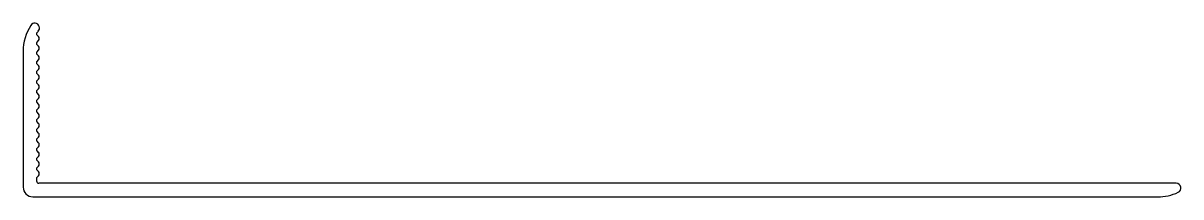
# Model space of a CAD drawing. Extents: x 655 to 775, y 2510 to 2528.
import ezdxf

# ---------------------------------------------------------------- set-up
doc = ezdxf.new("R2010")
doc.units = 0
doc.layers.get('0').update_dxf_attribs({"linetype": 'CONTINUOUS'})

msp = doc.modelspace()

# ---------------------------------------------------------------- linework, layer by layer
for p, q in [((656.73, 2527.14), (656.84, 2527.25)), ((656.88, 2526.71), (656.73, 2526.86)), ((656.73, 2526.14), (656.88, 2526.29)), ((656.88, 2525.71), (656.73, 2525.86)), ((655.29, 2525.17), (655.29, 2511.1)), ((656.73, 2525.14), (656.88, 2525.29)), ((656.88, 2524.71), (656.73, 2524.86)), ((656.73, 2524.14), (656.88, 2524.29)), ((656.88, 2523.71), (656.73, 2523.86)), ((656.73, 2523.14), (656.88, 2523.29)), ((656.88, 2522.71), (656.73, 2522.86)), ((656.73, 2522.14), (656.88, 2522.29)), ((656.88, 2521.71), (656.73, 2521.86)), ((656.73, 2521.14), (656.88, 2521.29)), ((656.88, 2520.71), (656.73, 2520.86)), ((656.73, 2520.14), (656.88, 2520.29)), ((656.88, 2519.71), (656.73, 2519.86)), ((656.73, 2519.14), (656.88, 2519.29)), ((656.88, 2518.71), (656.73, 2518.86)), ((656.73, 2518.14), (656.88, 2518.29)), ((656.88, 2517.71), (656.73, 2517.86)), ((656.73, 2517.14), (656.88, 2517.29)), ((656.88, 2516.71), (656.73, 2516.86)), ((656.73, 2516.14), (656.88, 2516.29)), ((656.88, 2515.71), (656.73, 2515.86)), ((656.73, 2515.14), (656.88, 2515.29)), ((656.88, 2514.71), (656.73, 2514.86)), ((656.73, 2514.14), (656.88, 2514.29)), ((656.88, 2513.71), (656.73, 2513.86)), ((656.73, 2513.14), (656.88, 2513.29)), ((656.88, 2512.71), (656.73, 2512.86)), ((656.67, 2512), (656.67, 2511.75)), ((656.73, 2512.14), (656.88, 2512.29)), ((774.79, 2511.5), (656.92, 2511.5)), ((656.29, 2510.1), (772.88, 2510.1))]:
    msp.add_line(p, q)
for centre, radius, start, end in [((660.29, 2525.17), 5, 147.3865, 180), ((656.49, 2527.6), 0.495, 315.054, 147.3865), ((656.87, 2527), 0.2, 135.054, 224.9997), ((656.87, 2526), 0.2, 135, 224.9998), ((656.66, 2526.5), 0.3, 315.0001, 45), ((656.87, 2525), 0.2, 135, 224.9998), ((656.66, 2525.5), 0.3, 315.0001, 45), ((656.66, 2524.5), 0.3, 315.0001, 45), ((656.87, 2524), 0.2, 135, 225), ((656.66, 2523.5), 0.3, 315.0001, 45), ((656.87, 2523), 0.2, 135, 225), ((656.87, 2522), 0.2, 135, 225), ((656.66, 2522.5), 0.3, 315.0001, 45), ((656.87, 2521), 0.2, 135, 225), ((656.66, 2521.5), 0.3, 315.0001, 45), ((656.87, 2520), 0.2, 135, 225), ((656.66, 2520.5), 0.3, 315.0001, 45), ((656.87, 2519), 0.2, 135, 225), ((656.66, 2519.5), 0.3, 315.0001, 45), ((656.66, 2518.5), 0.3, 315.0001, 45), ((656.87, 2518), 0.2, 135, 225), ((656.66, 2517.5), 0.3, 315.0001, 45), ((656.87, 2517), 0.2, 135, 225), ((656.87, 2516), 0.2, 135, 225), ((656.66, 2516.5), 0.3, 315.0001, 45), ((656.87, 2515), 0.2, 135, 225), ((656.66, 2515.5), 0.3, 315, 45), ((656.87, 2514), 0.2, 135, 225), ((656.66, 2514.5), 0.3, 315, 45), ((656.87, 2513), 0.2, 135, 225), ((656.66, 2513.5), 0.3, 315, 45), ((656.66, 2512.5), 0.3, 315, 45), ((656.87, 2512), 0.2, 135, 180), ((656.92, 2511.75), 0.25, 180, 270), ((774.79, 2511.01), 0.488, 295.0261, 90), ((656.29, 2511.1), 1, 180, 270), ((772.88, 2515.1), 5, 270, 295.0261)]:
    msp.add_arc(centre, radius, start, end)

doc.saveas('drawing.dxf')
